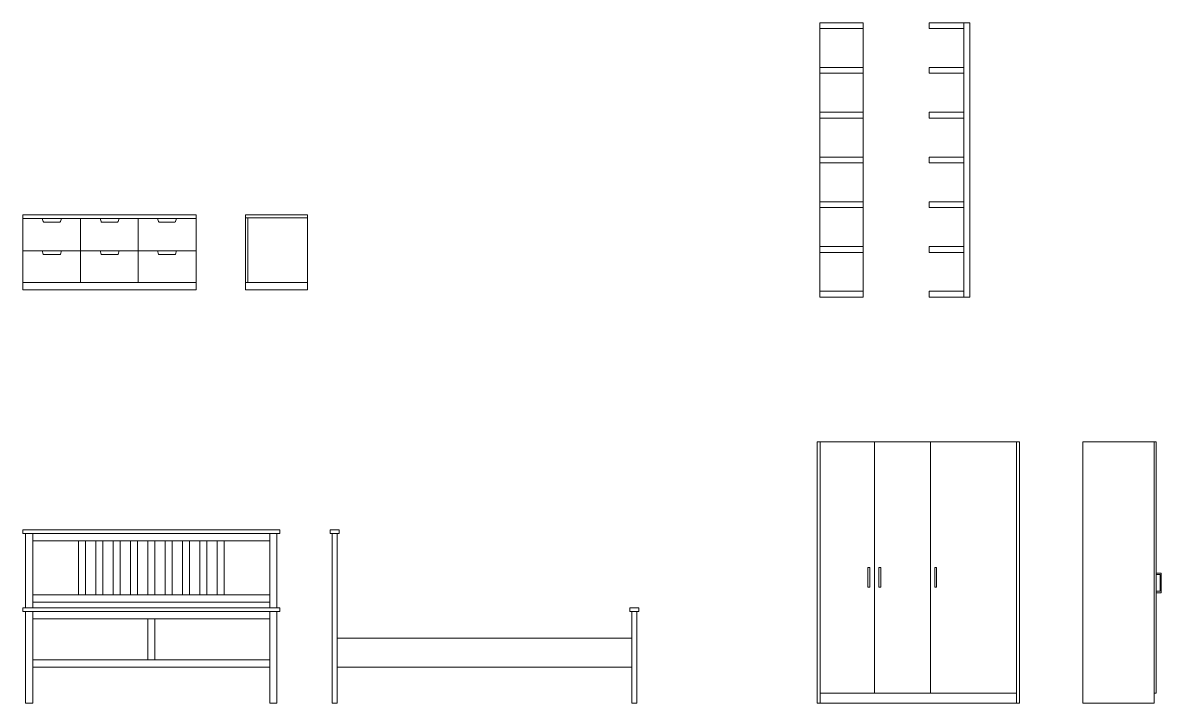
# Model space of a CAD drawing. Header units: centimetres. Extents: x -22520 to 4817, y -4630 to 5423.
# Drawn here: x -22520 to -14636, y 710 to 5423 of the extents above; entities that cross this region are included whole.
import ezdxf

# ---------------------------------------------------------------- set-up
doc = ezdxf.new("R2010")
doc.units = ezdxf.units.CM
doc.layers.add('A-ELEV-MBE', color=7, linetype='Continuous', lineweight=18)

msp = doc.modelspace()

# ---------------------------------------------------------------- linework, layer by layer
at = {"layer": 'A-ELEV-MBE'}
for p, q in [((-17000.1, 5382.7), (-16700.1, 5382.7)), ((-16700.1, 5382.7), (-16700.1, 5422.7)), ((-17000.1, 5112.7), (-16700.1, 5112.7)), ((-17000.1, 5072.7), (-16700.1, 5072.7)), ((-17000.1, 4802.7), (-16700.1, 4802.7)), ((-17000.1, 4762.7), (-16700.1, 4762.7)), ((-17000.1, 4492.7), (-16700.1, 4492.7)), ((-17000.1, 4452.7), (-16700.1, 4452.7)), ((-17000.1, 4182.7), (-16700.1, 4182.7)), ((-17000.1, 4142.7), (-16700.1, 4142.7)), ((-22519.6, 4067.7), (-22384.6, 4067.7)), ((-22377.5, 4045.5), (-22384.6, 4067.7)), ((-22252.1, 4067.7), (-22384.6, 4067.7)), ((-22373.7, 4042.7), (-22263, 4042.7)), ((-22259.2, 4045.5), (-22252.1, 4067.7)), ((-22252.1, 4067.7), (-22119.6, 4067.7)), ((-22119.6, 4067.7), (-21719.6, 4067.7)), ((-22119.6, 4067.7), (-22119.6, 3622.7)), ((-21977.5, 4045.5), (-21984.6, 4067.7)), ((-21973.7, 4042.7), (-21863, 4042.7)), ((-21859.2, 4045.5), (-21852.1, 4067.7)), ((-21719.6, 4067.7), (-21587.1, 4067.7)), ((-21719.6, 4067.7), (-21719.6, 3622.7)), ((-21580, 4045.5), (-21587.1, 4067.7)), ((-21454.6, 4067.7), (-21587.1, 4067.7)), ((-21576.2, 4042.7), (-21465.5, 4042.7)), ((-21461.7, 4045.5), (-21454.6, 4067.7)), ((-21454.6, 4067.7), (-21319.6, 4067.7)), ((-20977.1, 4092.7), (-20547.1, 4092.7)), ((-20977.1, 4092.7), (-20977.1, 3572.7)), ((-20977.1, 4072.6), (-20547.1, 4072.6)), ((-20962.1, 4072.6), (-20962.1, 3622.7)), ((-20547.1, 4092.7), (-20547.1, 3572.7)), ((-17000.1, 3872.7), (-16700.1, 3872.7)), ((-22519.6, 3842.7), (-22384.6, 3842.7)), ((-22377.5, 3820.5), (-22384.6, 3842.7)), ((-22252.1, 3842.7), (-22384.6, 3842.7)), ((-22373.7, 3817.7), (-22263, 3817.7)), ((-22259.2, 3820.5), (-22252.1, 3842.7)), ((-22252.1, 3842.7), (-22119.6, 3842.7)), ((-22119.6, 3842.7), (-21984.6, 3842.7)), ((-21977.5, 3820.5), (-21984.6, 3842.7)), ((-21852.1, 3842.7), (-21984.6, 3842.7)), ((-21973.7, 3817.7), (-21863, 3817.7)), ((-21859.2, 3820.5), (-21852.1, 3842.7)), ((-21852.1, 3842.7), (-21719.6, 3842.7)), ((-21719.6, 3842.7), (-21587.1, 3842.7)), ((-21580, 3820.5), (-21587.1, 3842.7)), ((-21454.6, 3842.7), (-21587.1, 3842.7)), ((-21576.2, 3817.7), (-21465.5, 3817.7)), ((-21461.7, 3820.5), (-21454.6, 3842.7)), ((-21454.6, 3842.7), (-21319.6, 3842.7)), ((-17000.1, 3832.7), (-16700.1, 3832.7)), ((-22519.6, 3622.7), (-21319.6, 3622.7)), ((-20977.1, 3622.7), (-20547.1, 3622.7)), ((-20977.1, 3572.7), (-20547.1, 3572.7)), ((-17000.1, 3562.7), (-16700.1, 3562.7)), ((-16998, 2519.9), (-16998, 779.9)), ((-16621, 2519.9), (-16621, 779.9)), ((-16234, 2519.9), (-16234, 779.9)), ((-15638, 2519.9), (-15638, 779.9)), ((-14685.4, 2519.9), (-15180.4, 2519.9)), ((-15180.4, 2519.9), (-15180.4, 709.9)), ((-14685.4, 709.9), (-14685.4, 2519.9)), ((-14670.4, 2519.9), (-14685.4, 2519.9)), ((-14670.4, 779.9), (-14670.4, 2519.9)), ((-22519.6, 1909.9, 412.9), (-22519.6, 1884.9, 412.9)), ((-20739.6, 1909.9, 412.9), (-20739.6, 1884.9, 412.9)), ((-20391.8, 1884.9), (-20391.8, 1909.9)), ((-20327.8, 1884.9), (-20327.8, 1909.9)), ((-22519.6, 1884.9, 412.9), (-20739.6, 1884.9, 412.9)), ((-22449.6, 1369.9, 412.9), (-22449.6, 1884.9, 412.9)), ((-22449.6, 1834.9, 412.9), (-20809.6, 1834.9, 412.9)), ((-22134.6, 1834.9, 412.9), (-22134.6, 1459.9, 412.9)), ((-22084.6, 1834.9, 412.9), (-22084.6, 1459.9, 412.9)), ((-22014.6, 1834.9, 412.9), (-22014.6, 1459.9, 412.9)), ((-21964.6, 1834.9, 412.9), (-21964.6, 1459.9, 412.9)), ((-21894.6, 1834.9, 412.9), (-21894.6, 1459.9, 412.9)), ((-21844.6, 1834.9, 412.9), (-21844.6, 1459.9, 412.9)), ((-21774.6, 1834.9, 412.9), (-21774.6, 1459.9, 412.9)), ((-21724.6, 1834.9, 412.9), (-21724.6, 1459.9, 412.9)), ((-21654.6, 1834.9, 412.9), (-21654.6, 1459.9, 412.9)), ((-21604.6, 1834.9, 412.9), (-21604.6, 1459.9, 412.9)), ((-21534.6, 1834.9, 412.9), (-21534.6, 1459.9, 412.9)), ((-21484.6, 1834.9, 412.9), (-21484.6, 1459.9, 412.9)), ((-21414.6, 1834.9, 412.9), (-21414.6, 1459.9, 412.9)), ((-21364.6, 1834.9, 412.9), (-21364.6, 1459.9, 412.9)), ((-21294.6, 1834.9, 412.9), (-21294.6, 1459.9, 412.9)), ((-21244.6, 1834.9, 412.9), (-21244.6, 1459.9, 412.9)), ((-21174.6, 1834.9, 412.9), (-21174.6, 1459.9, 412.9)), ((-21124.6, 1834.9, 412.9), (-21124.6, 1459.9, 412.9)), ((-20809.6, 1884.9, 412.9), (-20809.6, 1369.9, 412.9)), ((-20391.8, 1884.9), (-20327.8, 1884.9)), ((-20377.3, 1884.9), (-20342.3, 1884.9)), ((-16655, 1649.9), (-16667, 1649.9)), ((-16667, 1649.9), (-16667, 1514.4)), ((-16655, 1649.9), (-16655, 1514.4)), ((-16579, 1649.9), (-16591, 1649.9)), ((-16591, 1649.9), (-16591, 1514.4)), ((-16579, 1649.9), (-16579, 1514.4)), ((-16192, 1649.9), (-16204, 1649.9)), ((-16204, 1649.9), (-16204, 1514.4)), ((-16192, 1649.9), (-16192, 1514.4)), ((-14670.4, 1610.7), (-14636.4, 1610.7)), ((-14670.4, 1600.7), (-14643.4, 1600.7)), ((-14643.4, 1600.7), (-14643.4, 1485.2)), ((-14636.4, 1610.7), (-14636.4, 1475.2)), ((-16655, 1514.4), (-16667, 1514.4)), ((-16579, 1514.4), (-16591, 1514.4)), ((-16192, 1514.4), (-16204, 1514.4)), ((-22449.6, 1459.9, 412.9), (-20809.6, 1459.9, 412.9)), ((-14643.4, 1485.2), (-14670.4, 1485.2)), ((-14636.4, 1475.2), (-14670.4, 1475.2)), ((-22519.6, 1369.9, 412.9), (-20739.6, 1369.9, 412.9)), ((-22519.6, 1344.9, 412.9), (-22519.6, 1369.9, 412.9)), ((-22449.6, 1409.9, 412.9), (-20809.6, 1409.9, 412.9)), ((-22449.6, 709.9, 412.9), (-22449.6, 1344.9, 412.9)), ((-22449.6, 1294.9, 412.9), (-22449.6, 1344.9, 412.9)), ((-20809.6, 709.9, 412.9), (-20809.6, 1344.9, 412.9)), ((-20809.6, 1344.9, 412.9), (-20809.6, 959.9, 412.9)), ((-20739.6, 1344.9, 412.9), (-20739.6, 1369.9, 412.9)), ((-18316.8, 1344.9), (-18316.8, 1369.9)), ((-18316.8, 1344.9), (-18252.8, 1344.9)), ((-18302.3, 1344.9), (-18267.3, 1344.9)), ((-18252.8, 1344.9), (-18252.8, 1369.9)), ((-21654.6, 1009.9, 412.9), (-21654.6, 1294.9, 412.9)), ((-21604.6, 1009.9, 412.9), (-21604.6, 1294.9, 412.9)), ((-20342.3, 1159.9), (-18302.3, 1159.9)), ((-22449.6, 1009.9, 412.9), (-20809.6, 1009.9, 412.9)), ((-22449.6, 959.9, 412.9), (-22449.6, 1009.9, 412.9)), ((-22449.6, 959.9, 412.9), (-20809.6, 959.9, 412.9)), ((-20342.3, 959.9), (-18302.3, 959.9)), ((-20377.3, 709.9), (-20342.3, 709.9)), ((-18302.3, 709.9), (-18267.3, 709.9)), ((-16998, 779.9), (-15638, 779.9)), ((-16998, 779.9), (-16998, 709.9)), ((-15638, 779.9), (-15638, 709.9)), ((-15180.4, 709.9), (-14685.4, 709.9)), ((-14685.4, 779.9), (-14670.4, 779.9))]:
    msp.add_line(p, q, dxfattribs=at)
for points in [[(-17000.1, 5422.7), (-16700.1, 5422.7), (-16700.1, 3522.7), (-17000.1, 3522.7)], [(-22519.6, 3572.7), (-21319.6, 3572.7), (-21319.6, 4092.7), (-22519.6, 4092.7)], [(-17018, 709.9), (-15618, 709.9), (-15618, 2519.9), (-17018, 2519.9)]]:
    msp.add_lwpolyline(points, close=True, dxfattribs=at)
for points in [[(-16242.8, 5422.7), (-15962.8, 5422.7), (-15962.8, 3522.7), (-16242.8, 3522.7), (-16242.8, 3562.7), (-16002.8, 3562.7)], [(-16002.8, 5382.7), (-16242.8, 5382.7), (-16242.8, 5422.7)], [(-16002.8, 3522.7), (-16002.8, 5422.7)], [(-16002.8, 5072.7), (-16242.8, 5072.7), (-16242.8, 5112.7), (-16002.8, 5112.7)], [(-16002.8, 4762.7), (-16242.8, 4762.7), (-16242.8, 4802.7), (-16002.8, 4802.7)], [(-16002.8, 4452.7), (-16242.8, 4452.7), (-16242.8, 4492.7), (-16002.8, 4492.7)], [(-16002.8, 4142.7), (-16242.8, 4142.7), (-16242.8, 4182.7), (-16002.8, 4182.7)], [(-16002.8, 3832.7), (-16242.8, 3832.7), (-16242.8, 3872.7), (-16002.8, 3872.7)], [(-20391.8, 1909.9), (-20327.8, 1909.9)], [(-20377.3, 709.9), (-20377.3, 1884.9)], [(-20342.3, 1884.9), (-20342.3, 709.9)], [(-18316.8, 1369.9), (-18252.8, 1369.9)], [(-18302.3, 709.9), (-18302.3, 1344.9)], [(-18267.3, 1344.9), (-18267.3, 709.9)]]:
    msp.add_lwpolyline(points, dxfattribs=at)
at = {"layer": 'A-ELEV-MBE', "elevation": 412.9}
for points in [[(-20739.6, 1909.9), (-22519.6, 1909.9)], [(-22499.6, 1884.9), (-22499.6, 1369.9)], [(-20759.6, 1369.9), (-20759.6, 1884.9)], [(-20739.6, 1344.9), (-22519.6, 1344.9)], [(-22499.6, 1344.9), (-22499.6, 709.9), (-22449.6, 709.9)], [(-20809.6, 709.9), (-20759.6, 709.9), (-20759.6, 1344.9)], [(-20809.6, 1294.9), (-22449.6, 1294.9)]]:
    msp.add_lwpolyline(points, dxfattribs=at)
at = {"layer": 'A-ELEV-MBE'}
for centre, start, end in [((-22373.7, 4046.7), 197.74467, 270), ((-22263, 4046.7), 270, 342.25533), ((-21973.7, 4046.7), 197.74467, 270), ((-21863, 4046.7), 270, 342.25533), ((-21576.2, 4046.7), 197.74467, 270), ((-21465.5, 4046.7), 270, 342.25533), ((-22373.7, 3821.7), 197.74467, 270), ((-22263, 3821.7), 270, 342.25533), ((-21973.7, 3821.7), 197.74467, 270), ((-21863, 3821.7), 270, 342.25533), ((-21576.2, 3821.7), 197.74467, 270), ((-21465.5, 3821.7), 270, 342.25533)]:
    msp.add_arc(centre, 4, start, end, dxfattribs=at)

doc.saveas('drawing.dxf')
